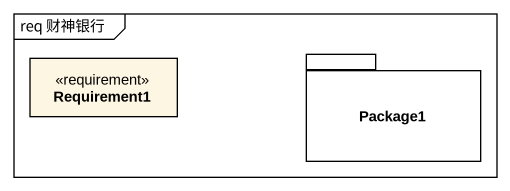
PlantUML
@startuml
mainframe req 财神银行
hide circle
hide empty members
class Requirement1 <<requirement>>
package Package1 {
}
@enduml
